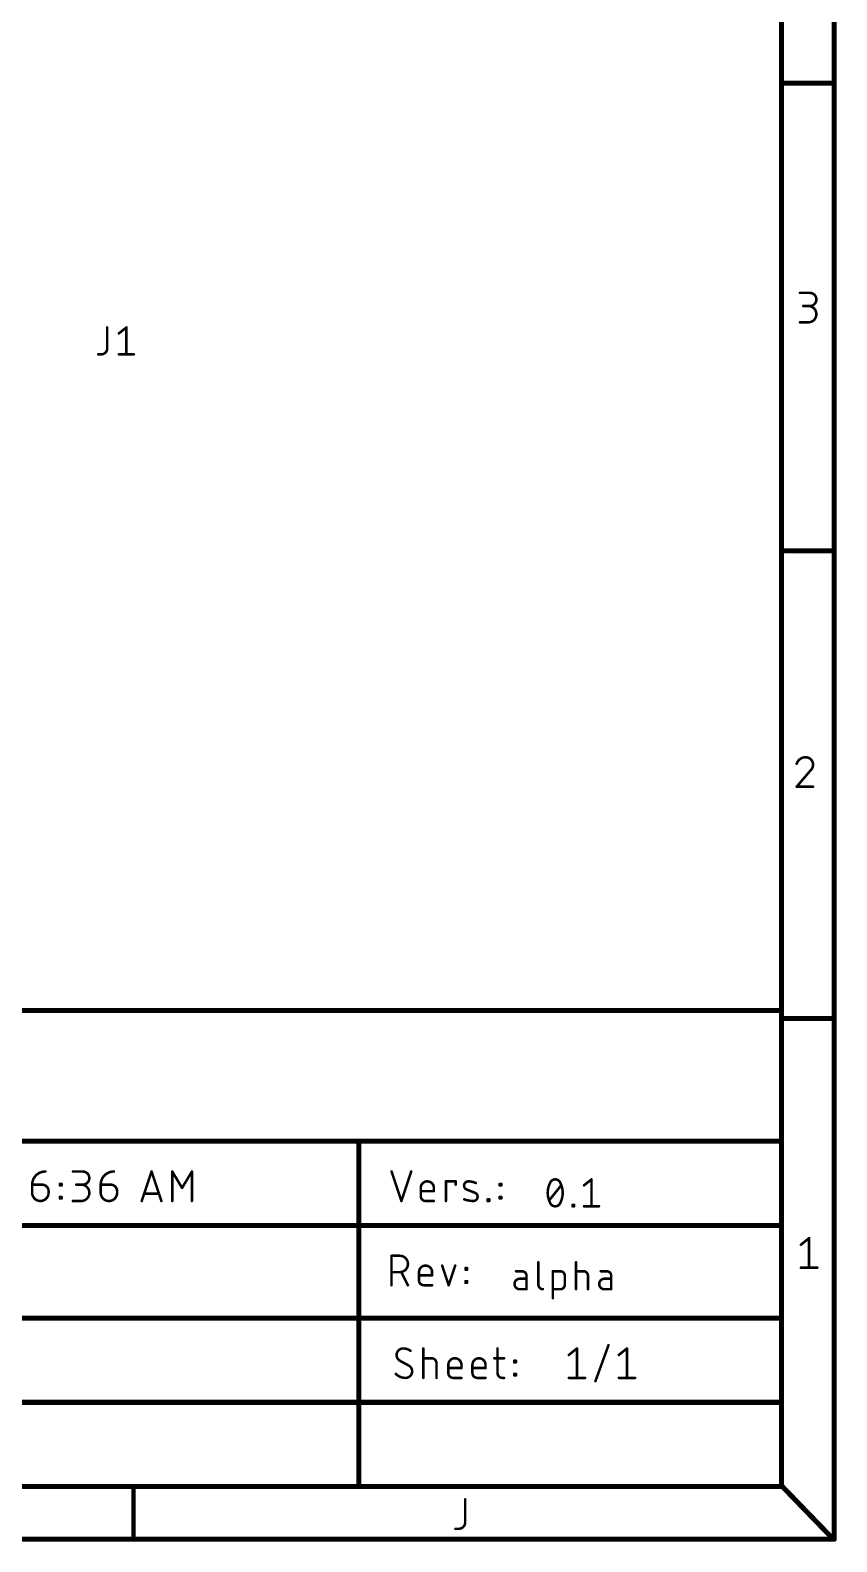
# Model space of a CAD drawing. Extents: x 0 to 388, y 0 to 261.
# Drawn here: x 338.9 to 387.5, y -0.2 to 91 of the extents above; entities that cross this region are included whole.
import ezdxf

# ---------------------------------------------------------------- set-up
doc = ezdxf.new("R2010")
doc.units = 0
doc.layers.add('94', color=14, linetype='CONTINUOUS')
doc.layers.add('95', color=250, linetype='CONTINUOUS')

msp = doc.modelspace()

# ---------------------------------------------------------------- linework, layer by layer
at = {"layer": '94'}
for points, const_width in [([(387.35, 0), (387.35, 260.35)], 0.3048), ([(384.175, 31.877), (384.175, 257.175)], 0.3048), ([(384.2, 87.8), (387.2, 87.8)], 0.3048), ([(385.2862, 75.1562), (385.8789, 75.1562)], 0.1524), ([(385.8789, 74.366), (385.4838, 74.366)], 0.1524), ([(385.2862, 73.3782), (385.7801, 73.3782)], 0.1524), ([(384.4, 59.6), (387.2, 59.6)], 0.3048), ([(385.9258, 46.366), (385.0862, 45.3782)], 0.1524), ([(385.0862, 45.3782), (386.074, 45.3782)], 0.1524), ([(384.175, 31.877), (275.463, 31.877)], 0.3048), ([(384.175, 31.877), (384.175, 24.003)], 0.3048), ([(384.2, 31.4), (387.2, 31.4)], 0.3048), ([(306.213, 24.003), (384.175, 24.003)], 0.3048), ([(358.68, 23.876), (358.68, 19.05)], 0.3048), ([(384.175, 24.003), (384.175, 18.923)], 0.3048), ([(341.4516, 22.1742), (342.0443, 22.1742)], 0.1524), ([(345.5963, 20.3962), (346.189, 22.1742)], 0.1524), ([(346.189, 22.1742), (346.7816, 20.3962)], 0.1524), ([(347.4388, 20.3962), (347.4388, 22.1742)], 0.1524), ([(347.4388, 22.1742), (348.0315, 21.1864)], 0.1524), ([(348.0315, 21.1864), (348.6242, 22.1742)], 0.1524), ([(348.6242, 22.1742), (348.6242, 20.3962)], 0.1524), ([(360.6612, 22.1742), (361.2539, 20.3962)], 0.1524), ([(361.2539, 20.3962), (361.8465, 22.1742)], 0.1524), ([(338.9949, 21.384), (339.5876, 21.384)], 0.1524), ([(338.9949, 20.8901), (338.9949, 21.384)], 0.1524), ([(339.9827, 20.9889), (339.9827, 20.8901)], 0.1524), ([(340.6678, 21.3346), (340.6678, 21.4334)], 0.1524), ([(340.6678, 21.4334), (340.7665, 21.4334)], 0.1524), ([(340.7665, 21.3346), (340.6678, 21.3346)], 0.1524), ([(340.7665, 21.4334), (340.7665, 21.3346)], 0.1524), ([(342.0443, 21.384), (341.6492, 21.384)], 0.1524), ([(343.1267, 21.384), (343.7193, 21.384)], 0.1524), ([(343.1267, 20.8901), (343.1267, 21.384)], 0.1524), ([(344.1144, 20.9889), (344.1144, 20.8901)], 0.1524), ([(362.4221, 20.6925), (362.4221, 21.1864)], 0.1524), ([(363.2124, 20.9889), (362.4221, 20.9889)], 0.1524), ([(363.2124, 21.1864), (363.2124, 20.9889)], 0.1524), ([(363.9377, 20.3962), (363.9377, 21.5815)], 0.1524), ([(363.9377, 21.5815), (364.5304, 21.5815)], 0.1524), ([(364.5304, 21.5815), (364.5304, 21.384)], 0.1524), ([(365.6884, 20.8901), (365.1945, 21.0876)], 0.1524), ([(367.1788, 21.3346), (367.1788, 21.4334)], 0.1524), ([(367.1788, 21.4334), (367.2776, 21.4334)], 0.1524), ([(367.2776, 21.3346), (367.1788, 21.3346)], 0.1524), ([(367.2776, 21.4334), (367.2776, 21.3346)], 0.1524), ([(370.1665, 20.4374), (370.889, 21.3406)], 0.1524), ([(372.2646, 21.3406), (372.7161, 21.7018)], 0.1524), ([(372.7161, 21.7018), (372.7161, 20.0762)], 0.1524), ([(340.6678, 20.5444), (340.6678, 20.6431)], 0.1524), ([(340.6678, 20.6431), (340.7665, 20.6431)], 0.1524), ([(340.7665, 20.5444), (340.6678, 20.5444)], 0.1524), ([(340.7665, 20.6431), (340.7665, 20.5444)], 0.1524), ([(341.4516, 20.3962), (341.9455, 20.3962)], 0.1524), ([(346.6335, 20.8407), (345.7445, 20.8407)], 0.1524), ([(363.2124, 20.3962), (362.7185, 20.3962)], 0.1524), ([(366.4529, 20.3962), (366.4529, 20.495)], 0.1524), ([(366.4529, 20.495), (366.5517, 20.495)], 0.1524), ([(366.5517, 20.3962), (366.4529, 20.3962)], 0.1524), ([(366.5517, 20.495), (366.5517, 20.3962)], 0.1524), ([(367.1788, 20.5444), (367.1788, 20.6431)], 0.1524), ([(367.1788, 20.6431), (367.2776, 20.6431)], 0.1524), ([(367.2776, 20.5444), (367.1788, 20.5444)], 0.1524), ([(367.2776, 20.6431), (367.2776, 20.5444)], 0.1524), ([(371.5768, 20.0762), (371.5768, 20.1665)], 0.1524), ([(371.5768, 20.1665), (371.6671, 20.1665)], 0.1524), ([(371.6671, 20.0762), (371.5768, 20.0762)], 0.1524), ([(371.6671, 20.1665), (371.6671, 20.0762)], 0.1524), ([(372.2646, 20.0762), (373.1677, 20.0762)], 0.1524), ([(384.175, 18.923), (306.213, 18.923)], 0.3048), ([(358.68, 18.796), (358.68, 13.335)], 0.3048), ([(384.175, 18.923), (384.175, 13.335)], 0.3048), ([(385.3402, 17.7611), (385.8341, 18.1562)], 0.1524), ([(385.8341, 18.1562), (385.8341, 16.3782)], 0.1524), ([(360.6612, 15.3162), (360.6612, 17.0942)], 0.1524), ([(360.6612, 17.0942), (361.1551, 17.0942)], 0.1524), ([(363.7107, 16.5015), (364.1058, 15.3162)], 0.1524), ([(364.1058, 15.3162), (364.5009, 16.5015)], 0.1524), ([(365.1173, 16.2546), (365.1173, 16.3534)], 0.1524), ([(365.1173, 16.3534), (365.216, 16.3534)], 0.1524), ([(365.216, 16.3534), (365.216, 16.2546)], 0.1524), ([(369.514, 16.7018), (369.514, 15.3471)], 0.1524), ([(371.7829, 15.0762), (371.7829, 16.7018)], 0.1524), ([(385.3402, 16.3782), (386.328, 16.3782)], 0.1524), ([(361.1551, 16.1064), (360.6612, 16.1064)], 0.1524), ([(361.649, 15.3162), (361.2539, 16.1064)], 0.1524), ([(362.3148, 15.6125), (362.3148, 16.1064)], 0.1524), ([(363.105, 15.9089), (362.3148, 15.9089)], 0.1524), ([(363.105, 16.1064), (363.105, 15.9089)], 0.1524), ([(365.216, 16.2546), (365.1173, 16.2546)], 0.1524), ([(365.1173, 15.4644), (365.1173, 15.5631)], 0.1524), ([(365.1173, 15.5631), (365.216, 15.5631)], 0.1524), ([(365.216, 15.4644), (365.1173, 15.4644)], 0.1524), ([(365.216, 15.5631), (365.216, 15.4644)], 0.1524), ([(368.5278, 16.1599), (368.1665, 16.1599)], 0.1524), ([(368.7987, 15.7084), (368.3923, 15.7084)], 0.1524), ([(368.7987, 15.0762), (368.7987, 15.889)], 0.1524), ([(370.3834, 14.5343), (370.3834, 16.1599)], 0.1524), ([(370.3834, 16.1599), (370.835, 16.1599)], 0.1524), ([(371.1059, 15.889), (371.1059, 15.3471)], 0.1524), ([(371.7829, 16.1599), (372.2345, 16.1599)], 0.1524), ([(372.5054, 15.889), (372.5054, 15.0762)], 0.1524), ([(373.634, 16.1599), (373.2727, 16.1599)], 0.1524), ([(373.9049, 15.7084), (373.4985, 15.7084)], 0.1524), ([(373.9049, 15.0762), (373.9049, 15.889)], 0.1524), ([(363.105, 15.3162), (362.6111, 15.3162)], 0.1524), ([(368.3923, 15.0762), (368.7987, 15.0762)], 0.1524), ([(370.835, 15.0762), (370.3834, 15.0762)], 0.1524), ([(373.4985, 15.0762), (373.9049, 15.0762)], 0.1524), ([(275.463, 13.335), (358.68, 13.335)], 0.3048), ([(358.68, 13.335), (384.175, 13.335)], 0.3048), ([(358.68, 3.302), (358.68, 13.335)], 0.3048), ([(384.175, 13.335), (384.175, 3.175)], 0.3048), ([(362.5774, 9.7282), (362.5774, 11.5062)], 0.1524), ([(362.5774, 10.9135), (363.0712, 10.9135)], 0.1524), ([(366.8528, 10.9135), (367.4455, 10.9135)], 0.1524), ([(367.0504, 11.5062), (367.0504, 10.0245)], 0.1524), ([(371.3452, 11.1111), (371.8391, 11.5062)], 0.1524), ([(371.8391, 11.5062), (371.8391, 9.7282)], 0.1524), ([(372.9515, 9.5306), (373.7417, 11.7038)], 0.1524), ([(374.3603, 11.1111), (374.8542, 11.5062)], 0.1524), ([(374.8542, 11.5062), (374.8542, 9.7282)], 0.1524), ([(361.7054, 10.469), (361.1621, 10.7654)], 0.1524), ([(363.3676, 10.6172), (363.3676, 9.7282)], 0.1524), ([(364.0849, 10.0245), (364.0849, 10.5184)], 0.1524), ([(364.8751, 10.3209), (364.0849, 10.3209)], 0.1524), ([(364.8751, 10.5184), (364.8751, 10.3209)], 0.1524), ([(365.5366, 10.0245), (365.5366, 10.5184)], 0.1524), ([(366.3268, 10.3209), (365.5366, 10.3209)], 0.1524), ([(366.3268, 10.5184), (366.3268, 10.3209)], 0.1524), ([(368.0599, 10.6666), (368.0599, 10.7654)], 0.1524), ([(368.0599, 10.7654), (368.1587, 10.7654)], 0.1524), ([(368.1587, 10.6666), (368.0599, 10.6666)], 0.1524), ([(368.0599, 9.8764), (368.0599, 9.9751)], 0.1524), ([(368.0599, 9.9751), (368.1587, 9.9751)], 0.1524), ([(368.1587, 10.7654), (368.1587, 10.6666)], 0.1524), ([(368.1587, 9.9751), (368.1587, 9.8764)], 0.1524), ([(364.8751, 9.7282), (364.3812, 9.7282)], 0.1524), ([(366.3268, 9.7282), (365.8329, 9.7282)], 0.1524), ([(367.3467, 9.7282), (367.4455, 9.7282)], 0.1524), ([(368.1587, 9.8764), (368.0599, 9.8764)], 0.1524), ([(371.3452, 9.7282), (372.333, 9.7282)], 0.1524), ([(374.3603, 9.7282), (375.3481, 9.7282)], 0.1524), ([(275.59, 8.255), (384.048, 8.255)], 0.3048), ([(275.463, 3.175), (384.175, 3.175)], 0.3048), ([(345.1, 0), (345.1, 3)], 0.254), ([(387.2, 0.1), (384.2, 3.2)], 0.3048), ([(365.1029, 2.4082), (365.1029, 1.0253)], 0.1524), ([(307.1, 0), (345.1, 0)], 0.3048), ([(345.1, 0), (387.35, 0)], 0.3048), ([(364.7078, 0.6302), (364.5102, 0.6302)], 0.1524)]:
    msp.add_lwpolyline(points, dxfattribs=dict(at, const_width=const_width))
for points, const_width in [([(384.2, 87.8762, 1), (384.2, 87.7238)], 0.1524), ([(387.2, 87.7238, 1), (387.2, 87.8762)], 0.1524), ([(385.2862, 75.1943, 1), (385.2862, 75.1181)], 0.0762), ([(385.8789, 74.366, 1), (385.8789, 75.1562)], 0.1524), ([(385.8789, 75.1943, 1), (385.8789, 75.1181)], 0.0762), ([(385.8789, 75.1181, 1), (385.8789, 75.1943)], 0.0762), ([(385.4838, 74.4041, 1), (385.4838, 74.3279)], 0.0762), ([(385.7801, 73.3782, 1), (385.7801, 74.366)], 0.1524), ([(385.7801, 74.4041, 1), (385.7801, 74.3279)], 0.0762), ([(385.8789, 74.4041, 1), (385.8789, 74.3279)], 0.0762), ([(385.8789, 74.3279, 1), (385.8789, 74.4041)], 0.0762), ([(385.2862, 73.4163, 1), (385.2862, 73.3401)], 0.0762), ([(385.7801, 73.4163, 1), (385.7801, 73.3401)], 0.0762), ([(385.7801, 73.3401, 1), (385.7801, 73.4163)], 0.0762), ([(384.4, 59.6762, 1), (384.4, 59.5238)], 0.1524), ([(387.2, 59.5238, 1), (387.2, 59.6762)], 0.1524), ([(385.6295, 47.1562, 0.3252), (385.0862, 46.7611)], 0.1524), ([(385.05, 46.7728, 1), (385.1224, 46.7493)], 0.0762), ([(386.074, 46.7117, 0.4142), (385.6295, 47.1562)], 0.1524), ([(385.6295, 47.1943, 1), (385.6295, 47.1181)], 0.0762), ([(385.6295, 47.1181, 1), (385.6295, 47.1943)], 0.0762), ([(385.9258, 46.366, 0.2053), (386.074, 46.7117)], 0.1524), ([(386.1121, 46.7117, 1), (386.0359, 46.7117)], 0.0762), ([(386.0359, 46.7117, 1), (386.1121, 46.7117)], 0.0762), ([(385.8995, 46.3936, 1), (385.9521, 46.3384)], 0.0762), ([(385.9548, 46.3413, 1), (385.8968, 46.3907)], 0.0762), ([(385.0862, 45.4163, 1), (385.0862, 45.3401)], 0.0762), ([(385.0572, 45.4029, 1), (385.1152, 45.3535)], 0.0762), ([(386.074, 45.3401, 1), (386.074, 45.4163)], 0.0762), ([(384.2512, 31.877, 1), (384.0988, 31.877)], 0.1524), ([(384.0988, 31.877, 1), (384.2512, 31.877)], 0.1524), ([(384.175, 31.8008, 1), (384.175, 31.9532)], 0.1524), ([(384.2, 31.4762, 1), (384.2, 31.3238)], 0.1524), ([(387.2, 31.3238, 1), (387.2, 31.4762)], 0.1524), ([(358.7562, 23.876, 1), (358.6038, 23.876)], 0.1524), ([(384.2512, 24.003, 1), (384.0988, 24.003)], 0.1524), ([(384.0988, 24.003, 1), (384.2512, 24.003)], 0.1524), ([(384.175, 23.9268, 1), (384.175, 24.0792)], 0.1524), ([(339.7851, 22.1742, 0.4142), (338.9949, 21.384)], 0.1524), ([(339.7851, 22.1361, 1), (339.7851, 22.2123)], 0.0762), ([(341.4516, 22.2123, 1), (341.4516, 22.1361)], 0.0762), ([(342.0443, 21.384, 1), (342.0443, 22.1742)], 0.1524), ([(342.0443, 22.2123, 1), (342.0443, 22.1361)], 0.0762), ([(342.0443, 22.1361, 1), (342.0443, 22.2123)], 0.0762), ([(343.9169, 22.1742, 0.4142), (343.1267, 21.384)], 0.1524), ([(343.9169, 22.1361, 1), (343.9169, 22.2123)], 0.0762), ([(346.2251, 22.1862, 1), (346.1528, 22.1622)], 0.0762), ([(346.2251, 22.1622, 1), (346.1528, 22.1862)], 0.0762), ([(347.4769, 22.1742, 1), (347.4007, 22.1742)], 0.0762), ([(347.4715, 22.1938, 1), (347.4062, 22.1546)], 0.0762), ([(348.6623, 22.1742, 1), (348.5861, 22.1742)], 0.0762), ([(348.6568, 22.1546, 1), (348.5915, 22.1938)], 0.0762), ([(360.6973, 22.1862, 1), (360.6251, 22.1622)], 0.0762), ([(361.8827, 22.1622, 1), (361.8104, 22.1862)], 0.0762), ([(338.9949, 21.4221, 1), (338.9949, 21.3459)], 0.0762), ([(339.033, 21.384, 1), (338.9568, 21.384)], 0.0762), ([(338.9568, 21.384, 1), (339.033, 21.384)], 0.0762), ([(338.9949, 20.8901, 1), (339.9827, 20.8901)], 0.1524), ([(339.033, 20.8901, 1), (338.9568, 20.8901)], 0.0762), ([(339.9827, 20.9889, 0.4142), (339.5876, 21.384)], 0.1524), ([(339.5876, 21.4221, 1), (339.5876, 21.3459)], 0.0762), ([(339.5876, 21.3459, 1), (339.5876, 21.4221)], 0.0762), ([(340.0208, 20.9889, 1), (339.9446, 20.9889)], 0.0762), ([(339.9446, 20.9889, 1), (340.0208, 20.9889)], 0.0762), ([(340.0208, 20.8901, 1), (339.9446, 20.8901)], 0.0762), ([(340.7059, 21.4334, 1), (340.6297, 21.4334)], 0.0762), ([(340.6678, 21.4715, 1), (340.6678, 21.3953)], 0.0762), ([(340.6678, 21.3727, 1), (340.6678, 21.2965)], 0.0762), ([(340.6297, 21.3346, 1), (340.7059, 21.3346)], 0.0762), ([(340.8046, 21.4334, 1), (340.7284, 21.4334)], 0.0762), ([(340.7284, 21.3346, 1), (340.8046, 21.3346)], 0.0762), ([(340.7665, 21.3953, 1), (340.7665, 21.4715)], 0.0762), ([(340.7665, 21.2965, 1), (340.7665, 21.3727)], 0.0762), ([(341.6492, 21.4221, 1), (341.6492, 21.3459)], 0.0762), ([(341.9455, 20.3962, 1), (341.9455, 21.384)], 0.1524), ([(341.9455, 21.4221, 1), (341.9455, 21.3459)], 0.0762), ([(342.0443, 21.4221, 1), (342.0443, 21.3459)], 0.0762), ([(342.0443, 21.3459, 1), (342.0443, 21.4221)], 0.0762), ([(343.1267, 21.4221, 1), (343.1267, 21.3459)], 0.0762), ([(343.1648, 21.384, 1), (343.0886, 21.384)], 0.0762), ([(343.0886, 21.384, 1), (343.1648, 21.384)], 0.0762), ([(343.1267, 20.8901, 1), (344.1144, 20.8901)], 0.1524), ([(343.1648, 20.8901, 1), (343.0886, 20.8901)], 0.0762), ([(344.1144, 20.9889, 0.4142), (343.7193, 21.384)], 0.1524), ([(343.7193, 21.4221, 1), (343.7193, 21.3459)], 0.0762), ([(343.7193, 21.3459, 1), (343.7193, 21.4221)], 0.0762), ([(344.1525, 20.9889, 1), (344.0763, 20.9889)], 0.0762), ([(344.0763, 20.9889, 1), (344.1525, 20.9889)], 0.0762), ([(344.1525, 20.8901, 1), (344.0763, 20.8901)], 0.0762), ([(347.9988, 21.206, 1), (348.0642, 21.1668)], 0.0762), ([(347.9988, 21.1668, 1), (348.0642, 21.206)], 0.0762), ([(363.2123, 21.1864, 1), (362.4221, 21.1864)], 0.1524), ([(362.4602, 21.1864, 1), (362.384, 21.1864)], 0.0762), ([(362.384, 21.1864, 1), (362.4602, 21.1864)], 0.0762), ([(362.4221, 21.027, 1), (362.4221, 20.9508)], 0.0762), ([(363.1742, 21.1864, 1), (363.2504, 21.1864)], 0.0762), ([(363.2505, 21.1864, 1), (363.1743, 21.1864)], 0.0762), ([(363.1743, 20.9889, 1), (363.2505, 20.9889)], 0.0762), ([(363.2124, 20.9508, 1), (363.2124, 21.027)], 0.0762), ([(363.9758, 21.5815, 1), (363.8996, 21.5815)], 0.0762), ([(363.9377, 21.6196, 1), (363.9377, 21.5434)], 0.0762), ([(364.5685, 21.5815, 1), (364.4923, 21.5815)], 0.0762), ([(364.4923, 21.384, 1), (364.5685, 21.384)], 0.0762), ([(364.5304, 21.5434, 1), (364.5304, 21.6196)], 0.0762), ([(365.2933, 21.5815, 0.8318), (365.1945, 21.0876)], 0.1524), ([(365.2087, 21.123, 1), (365.1804, 21.0523)], 0.0762), ([(365.1804, 21.0523, 1), (365.2087, 21.123)], 0.0762), ([(365.7378, 21.4828, 0.1025), (365.2933, 21.5815)], 0.1524), ([(365.2939, 21.6196, 1), (365.2928, 21.5434)], 0.0762), ([(365.2928, 21.5434, 1), (365.2939, 21.6196)], 0.0762), ([(365.5896, 20.3962, 0.8318), (365.6884, 20.8901)], 0.1524), ([(365.7026, 20.9255, 1), (365.6743, 20.8547)], 0.0762), ([(365.7222, 21.448, 1), (365.7534, 21.5175)], 0.0762), ([(367.2169, 21.4334, 1), (367.1407, 21.4334)], 0.0762), ([(367.1788, 21.4715, 1), (367.1788, 21.3953)], 0.0762), ([(367.1788, 21.3727, 1), (367.1788, 21.2965)], 0.0762), ([(367.1407, 21.3346, 1), (367.2169, 21.3346)], 0.0762), ([(367.3157, 21.4334, 1), (367.2395, 21.4334)], 0.0762), ([(367.2395, 21.3346, 1), (367.3157, 21.3346)], 0.0762), ([(367.2776, 21.3953, 1), (367.2776, 21.4715)], 0.0762), ([(367.2776, 21.2965, 1), (367.2776, 21.3727)], 0.0762), ([(370.2117, 21.476, 0.1139), (370.0762, 20.889)], 0.1524), ([(370.0762, 20.889, 0.1139), (370.2117, 20.302)], 0.1524), ([(370.1143, 20.889, 1), (370.0381, 20.889)], 0.0762), ([(370.1756, 21.4884, 1), (370.2477, 21.4637)], 0.0762), ([(370.5278, 21.7018, 0.3205), (370.2117, 21.476)], 0.1524), ([(370.2459, 21.4593, 1), (370.1774, 21.4927)], 0.0762), ([(370.8438, 21.476, 0.3205), (370.5278, 21.7018)], 0.1524), ([(370.5278, 21.7399, 1), (370.5278, 21.6637)], 0.0762), ([(370.5278, 21.6637, 1), (370.5278, 21.7399)], 0.0762), ([(370.9793, 20.889, 0.1139), (370.8438, 21.476)], 0.1524), ([(370.8781, 21.4927, 1), (370.8096, 21.4593)], 0.0762), ([(370.8438, 20.302, 0.1139), (370.9793, 20.889)], 0.1524), ([(370.8078, 21.4637, 1), (370.8799, 21.4884)], 0.0762), ([(370.9188, 21.3168, 1), (370.8592, 21.3644)], 0.0762), ([(371.0174, 20.889, 1), (370.9412, 20.889)], 0.0762), ([(372.2408, 21.3703, 1), (372.2884, 21.3108)], 0.0762), ([(372.7542, 21.7018, 1), (372.678, 21.7018)], 0.0762), ([(372.7399, 21.672, 1), (372.6923, 21.7316)], 0.0762), ([(338.9568, 20.8901, 1), (339.033, 20.8901)], 0.0762), ([(339.9446, 20.8901, 1), (340.0208, 20.8901)], 0.0762), ([(340.7059, 20.6431, 1), (340.6297, 20.6431)], 0.0762), ([(340.6678, 20.6812, 1), (340.6678, 20.605)], 0.0762), ([(340.6678, 20.5825, 1), (340.6678, 20.5063)], 0.0762), ([(340.6297, 20.5444, 1), (340.7059, 20.5444)], 0.0762), ([(340.8046, 20.6431, 1), (340.7284, 20.6431)], 0.0762), ([(340.7284, 20.5444, 1), (340.8046, 20.5444)], 0.0762), ([(340.7665, 20.605, 1), (340.7665, 20.6812)], 0.0762), ([(340.7665, 20.5063, 1), (340.7665, 20.5825)], 0.0762), ([(341.4516, 20.4343, 1), (341.4516, 20.3581)], 0.0762), ([(341.9455, 20.4343, 1), (341.9455, 20.3581)], 0.0762), ([(341.9455, 20.3581, 1), (341.9455, 20.4343)], 0.0762), ([(343.0886, 20.8901, 1), (343.1648, 20.8901)], 0.0762), ([(344.0763, 20.8901, 1), (344.1525, 20.8901)], 0.0762), ([(345.5601, 20.4082, 1), (345.6324, 20.3842)], 0.0762), ([(345.7445, 20.8788, 1), (345.7445, 20.8026)], 0.0762), ([(346.6335, 20.8026, 1), (346.6335, 20.8788)], 0.0762), ([(346.7455, 20.3842, 1), (346.8178, 20.4082)], 0.0762), ([(347.4007, 20.3962, 1), (347.4769, 20.3962)], 0.0762), ([(348.5861, 20.3962, 1), (348.6623, 20.3962)], 0.0762), ([(361.2177, 20.4082, 1), (361.29, 20.3842)], 0.0762), ([(361.2177, 20.3842, 1), (361.29, 20.4082)], 0.0762), ([(362.4221, 20.6925, 0.4142), (362.7185, 20.3962)], 0.1524), ([(362.4602, 20.6925, 1), (362.384, 20.6925)], 0.0762), ([(362.384, 20.6925, 1), (362.4602, 20.6925)], 0.0762), ([(362.7185, 20.4343, 1), (362.7185, 20.3581)], 0.0762), ([(362.7185, 20.3581, 1), (362.7185, 20.4343)], 0.0762), ([(363.2124, 20.3581, 1), (363.2124, 20.4343)], 0.0762), ([(363.8996, 20.3962, 1), (363.9758, 20.3962)], 0.0762), ([(365.0464, 20.495, 0.083), (365.5896, 20.3962)], 0.1524), ([(365.0593, 20.5308, 1), (365.0335, 20.4591)], 0.0762), ([(365.5902, 20.4343, 1), (365.5891, 20.3581)], 0.0762), ([(365.5891, 20.3581, 1), (365.5902, 20.4343)], 0.0762), ([(365.6743, 20.8547, 1), (365.7026, 20.9255)], 0.0762), ([(366.491, 20.495, 1), (366.4148, 20.495)], 0.0762), ([(366.4529, 20.5331, 1), (366.4529, 20.4569)], 0.0762), ([(366.4529, 20.4343, 1), (366.4529, 20.3581)], 0.0762), ([(366.4148, 20.3962, 1), (366.491, 20.3962)], 0.0762), ([(366.5898, 20.495, 1), (366.5136, 20.495)], 0.0762), ([(366.5136, 20.3962, 1), (366.5898, 20.3962)], 0.0762), ([(366.5517, 20.4569, 1), (366.5517, 20.5331)], 0.0762), ([(366.5517, 20.3581, 1), (366.5517, 20.4343)], 0.0762), ([(367.2169, 20.6431, 1), (367.1407, 20.6431)], 0.0762), ([(367.1788, 20.6812, 1), (367.1788, 20.605)], 0.0762), ([(367.1788, 20.5825, 1), (367.1788, 20.5063)], 0.0762), ([(367.1407, 20.5444, 1), (367.2169, 20.5444)], 0.0762), ([(367.3157, 20.6431, 1), (367.2395, 20.6431)], 0.0762), ([(367.2395, 20.5444, 1), (367.3157, 20.5444)], 0.0762), ([(367.2776, 20.605, 1), (367.2776, 20.6812)], 0.0762), ([(367.2776, 20.5063, 1), (367.2776, 20.5825)], 0.0762), ([(370.0381, 20.889, 1), (370.1143, 20.889)], 0.0762), ([(370.1368, 20.4612, 1), (370.1963, 20.4136)], 0.0762), ([(370.2477, 20.3143, 1), (370.1756, 20.2896)], 0.0762), ([(370.2117, 20.302, 0.3205), (370.5278, 20.0762)], 0.1524), ([(370.1774, 20.2853, 1), (370.2459, 20.3187)], 0.0762), ([(370.5278, 20.0762, 0.3205), (370.8438, 20.302)], 0.1524), ([(370.5278, 20.1143, 1), (370.5278, 20.0381)], 0.0762), ([(370.5278, 20.0381, 1), (370.5278, 20.1143)], 0.0762), ([(370.8096, 20.3187, 1), (370.8781, 20.2853)], 0.0762), ([(370.8799, 20.2896, 1), (370.8078, 20.3143)], 0.0762), ([(370.9412, 20.889, 1), (371.0174, 20.889)], 0.0762), ([(371.6149, 20.1665, 1), (371.5387, 20.1665)], 0.0762), ([(371.5768, 20.2046, 1), (371.5768, 20.1284)], 0.0762), ([(371.5768, 20.1143, 1), (371.5768, 20.0381)], 0.0762), ([(371.5387, 20.0762, 1), (371.6149, 20.0762)], 0.0762), ([(371.7052, 20.1665, 1), (371.629, 20.1665)], 0.0762), ([(371.629, 20.0762, 1), (371.7052, 20.0762)], 0.0762), ([(371.6671, 20.1284, 1), (371.6671, 20.2046)], 0.0762), ([(371.6671, 20.0381, 1), (371.6671, 20.1143)], 0.0762), ([(372.2646, 20.1143, 1), (372.2646, 20.0381)], 0.0762), ([(372.678, 20.0762, 1), (372.7542, 20.0762)], 0.0762), ([(373.1677, 20.0381, 1), (373.1677, 20.1143)], 0.0762), ([(358.6038, 19.05, 1), (358.7562, 19.05)], 0.1524), ([(358.7562, 18.796, 1), (358.6038, 18.796)], 0.1524), ([(384.2512, 18.923, 1), (384.0988, 18.923)], 0.1524), ([(384.0988, 18.923, 1), (384.2512, 18.923)], 0.1524), ([(384.175, 18.8468, 1), (384.175, 18.9992)], 0.1524), ([(385.8722, 18.1562, 1), (385.796, 18.1562)], 0.0762), ([(385.8579, 18.1264, 1), (385.8103, 18.186)], 0.0762), ([(385.3164, 17.7908, 1), (385.364, 17.7313)], 0.0762), ([(360.6993, 17.0942, 1), (360.6231, 17.0942)], 0.0762), ([(360.6612, 17.1323, 1), (360.6612, 17.0561)], 0.0762), ([(361.1551, 16.1064, 1), (361.1551, 17.0942)], 0.1524), ([(361.1551, 17.1323, 1), (361.1551, 17.0561)], 0.0762), ([(361.1551, 17.0561, 1), (361.1551, 17.1323)], 0.0762), ([(363.105, 16.1064, 1), (362.3148, 16.1064)], 0.1524), ([(363.7468, 16.5136, 1), (363.6745, 16.4895)], 0.0762), ([(364.537, 16.4895, 1), (364.4647, 16.5136)], 0.0762), ([(365.1554, 16.3534, 1), (365.0792, 16.3534)], 0.0762), ([(365.1173, 16.3915, 1), (365.1173, 16.3153)], 0.0762), ([(365.2541, 16.3534, 1), (365.1779, 16.3534)], 0.0762), ([(365.216, 16.3153, 1), (365.216, 16.3915)], 0.0762), ([(369.5521, 16.7018, 1), (369.4759, 16.7018)], 0.0762), ([(371.821, 16.7018, 1), (371.7448, 16.7018)], 0.0762), ([(385.3402, 16.4163, 1), (385.3402, 16.3401)], 0.0762), ([(385.796, 16.3782, 1), (385.8722, 16.3782)], 0.0762), ([(386.328, 16.3401, 1), (386.328, 16.4163)], 0.0762), ([(360.6612, 16.1445, 1), (360.6612, 16.0683)], 0.0762), ([(361.1551, 16.1445, 1), (361.1551, 16.0683)], 0.0762), ([(361.1551, 16.0683, 1), (361.1551, 16.1445)], 0.0762), ([(361.2879, 16.1235, 1), (361.2198, 16.0894)], 0.0762), ([(362.3529, 16.1064, 1), (362.2767, 16.1064)], 0.0762), ([(362.2767, 16.1064, 1), (362.3529, 16.1064)], 0.0762), ([(362.3148, 15.947, 1), (362.3148, 15.8708)], 0.0762), ([(362.3148, 15.6125, 0.4142), (362.6111, 15.3162)], 0.1524), ([(362.3529, 15.6125, 1), (362.2767, 15.6125)], 0.0762), ([(362.2767, 15.6125, 1), (362.3529, 15.6125)], 0.0762), ([(363.1431, 16.1064, 1), (363.0669, 16.1064)], 0.0762), ([(363.0669, 16.1064, 1), (363.1431, 16.1064)], 0.0762), ([(363.0669, 15.9089, 1), (363.1431, 15.9089)], 0.0762), ([(363.105, 15.8708, 1), (363.105, 15.947)], 0.0762), ([(365.1173, 16.2927, 1), (365.1173, 16.2165)], 0.0762), ([(365.0792, 16.2546, 1), (365.1554, 16.2546)], 0.0762), ([(365.1554, 15.5631, 1), (365.0792, 15.5631)], 0.0762), ([(365.1173, 15.6012, 1), (365.1173, 15.525)], 0.0762), ([(365.1173, 15.5025, 1), (365.1173, 15.4263)], 0.0762), ([(365.0792, 15.4644, 1), (365.1554, 15.4644)], 0.0762), ([(365.1779, 16.2546, 1), (365.2541, 16.2546)], 0.0762), ([(365.2541, 15.5631, 1), (365.1779, 15.5631)], 0.0762), ([(365.1779, 15.4644, 1), (365.2541, 15.4644)], 0.0762), ([(365.216, 16.2165, 1), (365.216, 16.2927)], 0.0762), ([(365.216, 15.525, 1), (365.216, 15.6012)], 0.0762), ([(365.216, 15.4263, 1), (365.216, 15.5025)], 0.0762), ([(368.3923, 15.7084, 1), (368.3923, 15.0762)], 0.1524), ([(368.1665, 16.198, 1), (368.1665, 16.1218)], 0.0762), ([(368.3923, 15.7465, 1), (368.3923, 15.6703)], 0.0762), ([(368.3923, 15.6703, 1), (368.3923, 15.7465)], 0.0762), ([(368.7987, 15.889, 0.4142), (368.5278, 16.1599)], 0.1524), ([(368.5278, 16.198, 1), (368.5278, 16.1218)], 0.0762), ([(368.5278, 16.1218, 1), (368.5278, 16.198)], 0.0762), ([(368.8368, 15.889, 1), (368.7606, 15.889)], 0.0762), ([(368.7606, 15.889, 1), (368.8368, 15.889)], 0.0762), ([(368.7987, 15.6703, 1), (368.7987, 15.7465)], 0.0762), ([(370.4215, 16.1599, 1), (370.3453, 16.1599)], 0.0762), ([(370.3834, 16.198, 1), (370.3834, 16.1218)], 0.0762), ([(371.1059, 15.889, 0.4142), (370.835, 16.1599)], 0.1524), ([(370.835, 16.198, 1), (370.835, 16.1218)], 0.0762), ([(370.835, 16.1218, 1), (370.835, 16.198)], 0.0762), ([(371.144, 15.889, 1), (371.0678, 15.889)], 0.0762), ([(371.0678, 15.889, 1), (371.144, 15.889)], 0.0762), ([(371.7829, 16.198, 1), (371.7829, 16.1218)], 0.0762), ([(372.5054, 15.889, 0.4142), (372.2345, 16.1599)], 0.1524), ([(372.2345, 16.198, 1), (372.2345, 16.1218)], 0.0762), ([(372.2345, 16.1218, 1), (372.2345, 16.198)], 0.0762), ([(372.5435, 15.889, 1), (372.4673, 15.889)], 0.0762), ([(372.4673, 15.889, 1), (372.5435, 15.889)], 0.0762), ([(373.4985, 15.7084, 1), (373.4985, 15.0762)], 0.1524), ([(373.2727, 16.198, 1), (373.2727, 16.1218)], 0.0762), ([(373.4985, 15.7465, 1), (373.4985, 15.6703)], 0.0762), ([(373.4985, 15.6703, 1), (373.4985, 15.7465)], 0.0762), ([(373.9049, 15.889, 0.4142), (373.634, 16.1599)], 0.1524), ([(373.634, 16.198, 1), (373.634, 16.1218)], 0.0762), ([(373.634, 16.1218, 1), (373.634, 16.198)], 0.0762), ([(373.943, 15.889, 1), (373.8668, 15.889)], 0.0762), ([(373.8668, 15.889, 1), (373.943, 15.889)], 0.0762), ([(373.9049, 15.6703, 1), (373.9049, 15.7465)], 0.0762), ([(360.6231, 15.3162, 1), (360.6993, 15.3162)], 0.0762), ([(361.6149, 15.2992, 1), (361.6831, 15.3332)], 0.0762), ([(362.6111, 15.3543, 1), (362.6111, 15.2781)], 0.0762), ([(362.6111, 15.2781, 1), (362.6111, 15.3543)], 0.0762), ([(363.105, 15.2781, 1), (363.105, 15.3543)], 0.0762), ([(364.0696, 15.3282, 1), (364.1419, 15.3042)], 0.0762), ([(364.0696, 15.3042, 1), (364.1419, 15.3282)], 0.0762), ([(368.3923, 15.1143, 1), (368.3923, 15.0381)], 0.0762), ([(368.3923, 15.0381, 1), (368.3923, 15.1143)], 0.0762), ([(368.7606, 15.0762, 1), (368.8368, 15.0762)], 0.0762), ([(368.7987, 15.0381, 1), (368.7987, 15.1143)], 0.0762), ([(369.514, 15.3471, 0.4142), (369.785, 15.0762)], 0.1524), ([(369.5521, 15.3471, 1), (369.4759, 15.3471)], 0.0762), ([(369.4759, 15.3471, 1), (369.5521, 15.3471)], 0.0762), ([(369.785, 15.0381, 1), (369.785, 15.1143)], 0.0762), ([(370.3834, 15.1143, 1), (370.3834, 15.0381)], 0.0762), ([(370.835, 15.0762, 0.4142), (371.1059, 15.3471)], 0.1524), ([(370.835, 15.1143, 1), (370.835, 15.0381)], 0.0762), ([(370.835, 15.0381, 1), (370.835, 15.1143)], 0.0762), ([(371.144, 15.3471, 1), (371.0678, 15.3471)], 0.0762), ([(371.0678, 15.3471, 1), (371.144, 15.3471)], 0.0762), ([(371.7448, 15.0762, 1), (371.821, 15.0762)], 0.0762), ([(372.4673, 15.0762, 1), (372.5435, 15.0762)], 0.0762), ([(373.4985, 15.1143, 1), (373.4985, 15.0381)], 0.0762), ([(373.4985, 15.0381, 1), (373.4985, 15.1143)], 0.0762), ([(373.8668, 15.0762, 1), (373.943, 15.0762)], 0.0762), ([(373.9049, 15.0381, 1), (373.9049, 15.1143)], 0.0762), ([(370.3453, 14.5343, 1), (370.4215, 14.5343)], 0.0762), ([(358.68, 13.4112, 1), (358.68, 13.2588)], 0.1524), ([(358.7562, 13.335, 1), (358.6038, 13.335)], 0.1524), ([(358.6038, 13.335, 1), (358.7562, 13.335)], 0.1524), ([(358.68, 13.2588, 1), (358.68, 13.4112)], 0.1524), ([(384.2512, 13.335, 1), (384.0988, 13.335)], 0.1524), ([(384.0988, 13.335, 1), (384.2512, 13.335)], 0.1524), ([(384.175, 13.2588, 1), (384.175, 13.4112)], 0.1524), ([(361.3597, 11.5062, 0.4142), (360.9646, 11.1111)], 0.1524), ([(360.9646, 11.1111, 0.2656), (361.1621, 10.7654)], 0.1524), ([(361.0027, 11.1111, 1), (360.9265, 11.1111)], 0.0762), ([(360.9265, 11.1111, 1), (361.0027, 11.1111)], 0.0762), ([(361.8042, 11.358, 0.1623), (361.3597, 11.5062)], 0.1524), ([(361.3597, 11.5443, 1), (361.3597, 11.4681)], 0.0762), ([(361.3597, 11.4681, 1), (361.3597, 11.5443)], 0.0762), ([(361.7813, 11.3276, 1), (361.8271, 11.3885)], 0.0762), ([(362.6155, 11.5062, 1), (362.5393, 11.5062)], 0.0762), ([(362.5774, 10.9516, 1), (362.5774, 10.8754)], 0.0762), ([(363.3676, 10.6172, 0.4142), (363.0712, 10.9135)], 0.1524), ([(363.0712, 10.9516, 1), (363.0712, 10.8754)], 0.0762), ([(363.0712, 10.8754, 1), (363.0712, 10.9516)], 0.0762), ([(364.8751, 10.5184, 1), (364.0849, 10.5184)], 0.1524), ([(366.3268, 10.5184, 1), (365.5366, 10.5184)], 0.1524), ([(366.8528, 10.9516, 1), (366.8528, 10.8754)], 0.0762), ([(367.0885, 11.5062, 1), (367.0123, 11.5062)], 0.0762), ([(367.4455, 10.8754, 1), (367.4455, 10.9516)], 0.0762), ([(371.3214, 11.1408, 1), (371.369, 11.0813)], 0.0762), ([(371.8772, 11.5062, 1), (371.801, 11.5062)], 0.0762), ([(371.8629, 11.4764, 1), (371.8153, 11.536)], 0.0762), ([(373.7775, 11.6907, 1), (373.7059, 11.7168)], 0.0762), ([(374.3365, 11.1408, 1), (374.3841, 11.0813)], 0.0762), ([(374.8923, 11.5062, 1), (374.8161, 11.5062)], 0.0762), ([(374.878, 11.4764, 1), (374.8304, 11.536)], 0.0762), ([(360.9423, 10.002, 1), (360.8881, 9.9483)], 0.0762), ([(360.9152, 9.9751, 0.2), (361.5079, 9.7282)], 0.1524), ([(361.1804, 10.7988, 1), (361.1439, 10.7319)], 0.0762), ([(361.1428, 10.7325, 1), (361.1815, 10.7982)], 0.0762), ([(361.5079, 9.7282, 0.4142), (361.903, 10.1233)], 0.1524), ([(361.7248, 10.5019, 1), (361.6861, 10.4362)], 0.0762), ([(361.903, 10.1233, 0.2656), (361.7054, 10.469)], 0.1524), ([(361.6872, 10.4356, 1), (361.7237, 10.5025)], 0.0762), ([(361.9411, 10.1233, 1), (361.8649, 10.1233)], 0.0762), ([(361.8649, 10.1233, 1), (361.9411, 10.1233)], 0.0762), ([(363.4057, 10.6172, 1), (363.3295, 10.6172)], 0.0762), ([(363.3295, 10.6172, 1), (363.4057, 10.6172)], 0.0762), ([(364.123, 10.5184, 1), (364.0468, 10.5184)], 0.0762), ([(364.0468, 10.5184, 1), (364.123, 10.5184)], 0.0762), ([(364.0849, 10.359, 1), (364.0849, 10.2828)], 0.0762), ([(364.0849, 10.0245, 0.4142), (364.3812, 9.7282)], 0.1524), ([(364.123, 10.0245, 1), (364.0468, 10.0245)], 0.0762), ([(364.0468, 10.0245, 1), (364.123, 10.0245)], 0.0762), ([(364.9132, 10.5184, 1), (364.837, 10.5184)], 0.0762), ([(364.837, 10.5184, 1), (364.9132, 10.5184)], 0.0762), ([(364.837, 10.3209, 1), (364.9132, 10.3209)], 0.0762), ([(364.8751, 10.2828, 1), (364.8751, 10.359)], 0.0762), ([(365.5747, 10.5184, 1), (365.4985, 10.5184)], 0.0762), ([(365.4985, 10.5184, 1), (365.5747, 10.5184)], 0.0762), ([(365.5366, 10.359, 1), (365.5366, 10.2828)], 0.0762), ([(365.5366, 10.0245, 0.4142), (365.8329, 9.7282)], 0.1524), ([(365.5747, 10.0245, 1), (365.4985, 10.0245)], 0.0762), ([(365.4985, 10.0245, 1), (365.5747, 10.0245)], 0.0762), ([(366.3649, 10.5184, 1), (366.2887, 10.5184)], 0.0762), ([(366.2887, 10.5184, 1), (366.3649, 10.5184)], 0.0762), ([(366.2887, 10.3209, 1), (366.3649, 10.3209)], 0.0762), ([(366.3268, 10.2828, 1), (366.3268, 10.359)], 0.0762), ([(367.0504, 10.0245, 0.4142), (367.3467, 9.7282)], 0.1524), ([(367.0885, 10.0245, 1), (367.0123, 10.0245)], 0.0762), ([(367.0123, 10.0245, 1), (367.0885, 10.0245)], 0.0762), ([(368.098, 10.7654, 1), (368.0218, 10.7654)], 0.0762), ([(368.0599, 10.8035, 1), (368.0599, 10.7273)], 0.0762), ([(368.0599, 10.7047, 1), (368.0599, 10.6285)], 0.0762), ([(368.0218, 10.6666, 1), (368.098, 10.6666)], 0.0762), ([(368.098, 9.9751, 1), (368.0218, 9.9751)], 0.0762), ([(368.0599, 10.0132, 1), (368.0599, 9.937)], 0.0762), ([(368.1968, 10.7654, 1), (368.1206, 10.7654)], 0.0762), ([(368.1206, 10.6666, 1), (368.1968, 10.6666)], 0.0762), ([(368.1968, 9.9751, 1), (368.1206, 9.9751)], 0.0762), ([(368.1587, 10.7273, 1), (368.1587, 10.8035)], 0.0762), ([(368.1587, 10.6285, 1), (368.1587, 10.7047)], 0.0762), ([(368.1587, 9.937, 1), (368.1587, 10.0132)], 0.0762), ([(361.5079, 9.7663, 1), (361.5079, 9.6901)], 0.0762), ([(361.5079, 9.6901, 1), (361.5079, 9.7663)], 0.0762), ([(362.5393, 9.7282, 1), (362.6155, 9.7282)], 0.0762), ([(363.3295, 9.7282, 1), (363.4057, 9.7282)], 0.0762), ([(364.3812, 9.7663, 1), (364.3812, 9.6901)], 0.0762), ([(364.3812, 9.6901, 1), (364.3812, 9.7663)], 0.0762), ([(364.8751, 9.6901, 1), (364.8751, 9.7663)], 0.0762), ([(365.8329, 9.7663, 1), (365.8329, 9.6901)], 0.0762), ([(365.8329, 9.6901, 1), (365.8329, 9.7663)], 0.0762), ([(366.3268, 9.6901, 1), (366.3268, 9.7663)], 0.0762), ([(367.3467, 9.7663, 1), (367.3467, 9.6901)], 0.0762), ([(367.3467, 9.6901, 1), (367.3467, 9.7663)], 0.0762), ([(367.4455, 9.6901, 1), (367.4455, 9.7663)], 0.0762), ([(368.0599, 9.9145, 1), (368.0599, 9.8383)], 0.0762), ([(368.0218, 9.8764, 1), (368.098, 9.8764)], 0.0762), ([(368.1206, 9.8764, 1), (368.1968, 9.8764)], 0.0762), ([(368.1587, 9.8383, 1), (368.1587, 9.9145)], 0.0762), ([(371.3452, 9.7663, 1), (371.3452, 9.6901)], 0.0762), ([(371.801, 9.7282, 1), (371.8772, 9.7282)], 0.0762), ([(372.333, 9.6901, 1), (372.333, 9.7663)], 0.0762), ([(372.9157, 9.5437, 1), (372.9873, 9.5176)], 0.0762), ([(374.3603, 9.7663, 1), (374.3603, 9.6901)], 0.0762), ([(374.8161, 9.7282, 1), (374.8923, 9.7282)], 0.0762), ([(375.3481, 9.6901, 1), (375.3481, 9.7663)], 0.0762), ([(384.048, 8.1788, 1), (384.048, 8.3312)], 0.1524), ([(345.1635, 3, 1), (345.0365, 3)], 0.127), ([(358.6038, 3.302, 1), (358.7562, 3.302)], 0.1524), ([(384.0988, 3.175, 1), (384.2512, 3.175)], 0.1524), ([(384.2548, 3.253, 1), (384.1452, 3.147)], 0.1524), ([(384.175, 3.0988, 1), (384.175, 3.2512)], 0.1524), ([(365.141, 2.4082, 1), (365.0648, 2.4082)], 0.0762), ([(364.7078, 0.6302, 0.4142), (365.1029, 1.0253)], 0.1524), ([(365.141, 1.0253, 1), (365.0648, 1.0253)], 0.0762), ([(365.0648, 1.0253, 1), (365.141, 1.0253)], 0.0762), ([(345.1, 0.0762, 1), (345.1, -0.0762)], 0.1524), ([(345.0365, 0, 1), (345.1635, 0)], 0.127), ([(345.1, -0.0762, 1), (345.1, 0.0762)], 0.1524), ([(364.5102, 0.6683, 1), (364.5102, 0.5921)], 0.0762), ([(364.7078, 0.6683, 1), (364.7078, 0.5921)], 0.0762), ([(364.7078, 0.5921, 1), (364.7078, 0.6683)], 0.0762), ([(387.1452, 0.047, 1), (387.2548, 0.153)], 0.1524), ([(387.2738, 0, 1), (387.4262, 0)], 0.1524), ([(387.35, -0.0762, 1), (387.35, 0.0762)], 0.1524)]:
    msp.add_lwpolyline(points, format="xyb", dxfattribs=dict(at, const_width=const_width))
at = {"layer": '95', "const_width": 0.1524}
for points in [[(343.5181, 73.0758), (343.5181, 71.8114)], [(344.2248, 72.7146), (344.6763, 73.0758)], [(344.6763, 73.0758), (344.6763, 71.4502)], [(343.1568, 71.4502), (342.9762, 71.4502)], [(344.2248, 71.4502), (345.1279, 71.4502)]]:
    msp.add_lwpolyline(points, dxfattribs=at)
at = {"layer": '95'}
for points, const_width in [([(343.5562, 73.0758, 1), (343.48, 73.0758)], 0.0762), ([(344.7144, 73.0758, 1), (344.6382, 73.0758)], 0.0762), ([(344.7001, 73.046, 1), (344.6525, 73.1056)], 0.0762), ([(344.201, 72.7443, 1), (344.2486, 72.6848)], 0.0762), ([(342.9762, 71.4883, 1), (342.9762, 71.4121)], 0.0762), ([(343.1568, 71.4502, 0.4142), (343.5181, 71.8114)], 0.1524), ([(343.1568, 71.4883, 1), (343.1568, 71.4121)], 0.0762), ([(343.1568, 71.4121, 1), (343.1568, 71.4883)], 0.0762), ([(343.5562, 71.8114, 1), (343.48, 71.8114)], 0.0762), ([(343.48, 71.8114, 1), (343.5562, 71.8114)], 0.0762), ([(344.2248, 71.4883, 1), (344.2248, 71.4121)], 0.0762), ([(344.6382, 71.4502, 1), (344.7144, 71.4502)], 0.0762), ([(345.1279, 71.4121, 1), (345.1279, 71.4883)], 0.0762)]:
    msp.add_lwpolyline(points, format="xyb", dxfattribs=dict(at, const_width=const_width))

doc.saveas('drawing.dxf')
